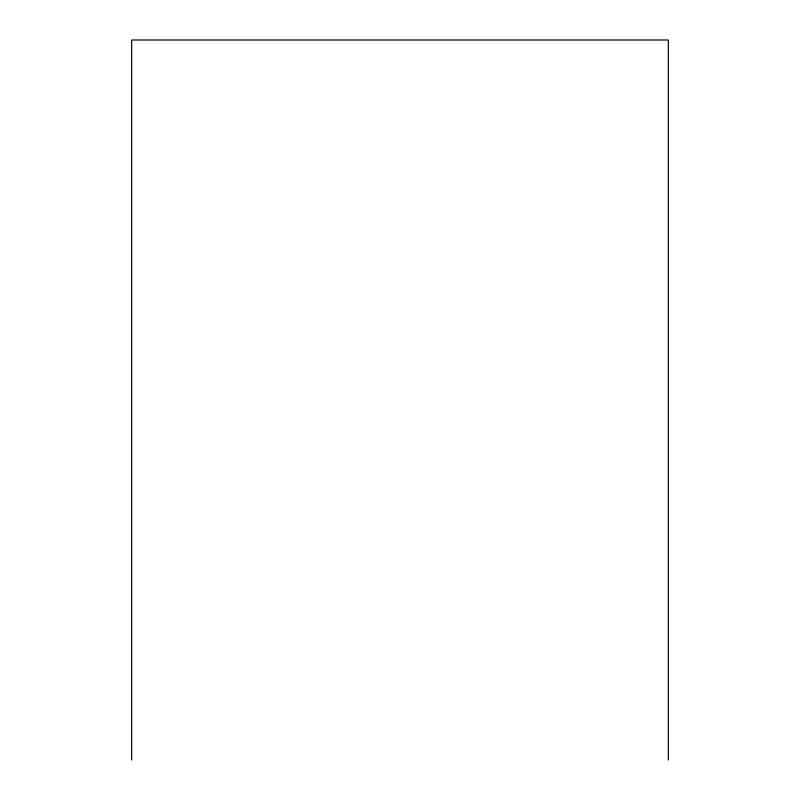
<?xml version="1.0" encoding="UTF-8"?>
<svg xmlns="http://www.w3.org/2000/svg" width="800" height="800" viewBox="0 0 800 800"><rect width="100%" height="100%" fill="white"/><g stroke="black" fill="none" stroke-linecap="round" stroke-linejoin="round"><path stroke-width="1.2" d="M668.34 760L668.34 40L131.66 40L131.66 760"/></g></svg>
